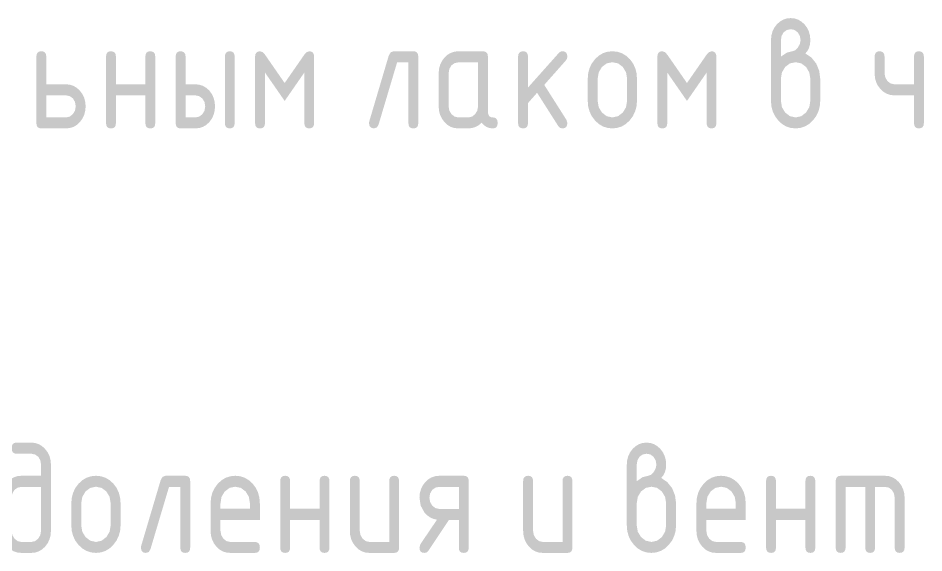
# Model space of a CAD drawing. Header units: millimetres. Extents: x 0 to 1189, y 0 to 841.
# Drawn here: x 1068.28 to 1093.11, y 81.98 to 96.65 of the extents above; entities that cross this region are included whole.
import ezdxf

# ---------------------------------------------------------------- set-up
doc = ezdxf.new("R2010")
doc.units = ezdxf.units.MM

msp = doc.modelspace()

# ---------------------------------------------------------------- hatches: boundary and pattern name
h = msp.add_hatch(color=7)
h.paths.add_polyline_path([(1089.190271, 95.593999), (1089.353844, 95.704725), (1089.503361, 95.742276), (1089.584665, 95.769768), (1089.657701, 95.84811), (1089.711927, 95.947604), (1089.729359, 96.047098), (1089.709515, 96.164645), (1089.649984, 96.263175), (1089.562548, 96.32746), (1089.458161, 96.347511), (1089.353292, 96.325807), (1089.265787, 96.263175), (1089.209632, 96.164645), (1089.190271, 96.047098)])
h.paths.add_polyline_path([(1089.8611, 95.682745), (1090.028393, 95.568712), (1090.159307, 95.40383), (1090.240749, 95.204152), (1090.268448, 94.988765), (1090.268448, 94.379121), (1090.255718, 94.228544), (1090.217874, 94.088562), (1090.155431, 93.960464), (1090.068908, 93.845545), (1089.966451, 93.748858), (1089.852418, 93.68018), (1089.727843, 93.639201), (1089.59376, 93.62561), (1089.45792, 93.639201), (1089.333035, 93.68018), (1089.218899, 93.748858), (1089.115305, 93.845545), (1089.028747, 93.962325), (1088.967304, 94.090215), (1088.930665, 94.229165), (1088.918521, 94.379121), (1088.918521, 96.047098), (1088.928443, 96.169261), (1088.958209, 96.281916), (1089.007818, 96.385062), (1089.077271, 96.4787), (1089.159962, 96.554199), (1089.25056, 96.608511), (1089.349735, 96.641326), (1089.458161, 96.652333), (1089.566871, 96.641265), (1089.66721, 96.608029), (1089.759073, 96.552571), (1089.842358, 96.474841), (1089.909581, 96.383434), (1089.958045, 96.281434), (1089.987388, 96.169201), (1089.99725, 96.047098), (1089.988766, 95.938311), (1089.963281, 95.841151), (1089.920743, 95.755876)])
h.paths.add_polyline_path([(1089.99725, 94.383531), (1089.99725, 94.988765), (1089.96838, 95.162329), (1089.880392, 95.310675), (1089.749685, 95.409549), (1089.59376, 95.441864), (1089.437835, 95.409549), (1089.307128, 95.310675), (1089.218934, 95.162329), (1089.190271, 94.988765), (1089.190271, 94.383531), (1089.218934, 94.206659), (1089.307128, 94.061621), (1089.437835, 93.960542), (1089.59376, 93.926022), (1089.749685, 93.960542), (1089.880392, 94.061621), (1089.96838, 94.208106)])
h = msp.add_hatch(color=7)
h.paths.add_polyline_path([(1070.133488, 94.230844), (1070.123575, 94.108681), (1070.09387, 93.996026), (1070.044424, 93.89288), (1069.975289, 93.799242), (1069.893994, 93.722115), (1069.803241, 93.667984), (1069.70329, 93.636074), (1069.5944, 93.62561), (1068.919712, 93.62561), (1068.860069, 93.634438), (1068.817531, 93.661508), (1068.792045, 93.707698), (1068.783562, 93.773887), (1068.783562, 95.593999), (1068.792045, 95.658328), (1068.817531, 95.704725), (1068.860069, 95.732828), (1068.919712, 95.742276), (1068.979037, 95.732828), (1069.021411, 95.704725), (1069.046836, 95.658328), (1069.055311, 95.593999), (1069.055311, 94.836078), (1069.5944, 94.836078), (1069.70329, 94.825011), (1069.803241, 94.791774), (1069.893994, 94.736317), (1069.975289, 94.658587), (1070.044424, 94.567413), (1070.09387, 94.465386), (1070.123575, 94.353024)])
h.paths.add_polyline_path([(1069.86229, 94.230844), (1069.842929, 94.348391), (1069.786774, 94.44692), (1069.699062, 94.510035), (1069.5944, 94.531808), (1069.055311, 94.531808), (1069.055311, 93.926022), (1069.5944, 93.926022), (1069.697063, 93.948346), (1069.782364, 94.015319), (1069.842378, 94.113573)])
h = msp.add_hatch(color=7)
h.dxf.hatch_style = 2
h.paths.add_polyline_path([(1070.964185, 94.531808), (1070.964185, 93.773887), (1070.95571, 93.707698), (1070.930285, 93.661508), (1070.88791, 93.634438), (1070.828586, 93.62561), (1070.768943, 93.634438), (1070.726404, 93.661508), (1070.700919, 93.707698), (1070.692436, 93.773887), (1070.692436, 95.593999), (1070.700919, 95.658328), (1070.726404, 95.704725), (1070.768943, 95.732828), (1070.828586, 95.742276), (1070.88791, 95.732828), (1070.930285, 95.704725), (1070.95571, 95.658328), (1070.964185, 95.593999), (1070.964185, 94.836078), (1071.771164, 94.836078), (1071.771164, 95.593999), (1071.77963, 95.658328), (1071.804995, 95.704725), (1071.847206, 95.732828), (1071.906212, 95.742276), (1071.965855, 95.732828), (1072.008393, 95.704725), (1072.033878, 95.658328), (1072.042362, 95.593999), (1072.042362, 93.773887), (1072.033878, 93.707698), (1072.008393, 93.661508), (1071.965855, 93.634438), (1071.906212, 93.62561), (1071.847206, 93.634438), (1071.804995, 93.661508), (1071.77963, 93.707698), (1071.771164, 93.773887), (1071.771164, 94.531808)])
h = msp.add_hatch(color=7)
h.paths.add_polyline_path([(1073.680038, 94.230844), (1073.670176, 94.108681), (1073.640833, 93.996026), (1073.592369, 93.89288), (1073.525146, 93.799242), (1073.441861, 93.722115), (1073.349998, 93.667984), (1073.249659, 93.636074), (1073.140949, 93.62561), (1072.73746, 93.62561), (1072.677816, 93.634438), (1072.635278, 93.661508), (1072.609793, 93.707698), (1072.601309, 93.773887), (1072.601309, 95.593999), (1072.609793, 95.658328), (1072.635278, 95.704725), (1072.677816, 95.732828), (1072.73746, 95.742276), (1072.796784, 95.732828), (1072.839159, 95.704725), (1072.864584, 95.658328), (1072.873059, 95.593999), (1072.873059, 94.836078), (1073.140949, 94.836078), (1073.249659, 94.82508), (1073.349998, 94.792326), (1073.441861, 94.738177), (1073.525146, 94.662997), (1073.592369, 94.569273), (1073.640833, 94.465937), (1073.670176, 94.353093)])
h.paths.add_polyline_path([(1073.412147, 94.230844), (1073.392303, 94.348391), (1073.332772, 94.44692), (1073.245336, 94.510035), (1073.140949, 94.531808), (1072.873059, 94.531808), (1072.873059, 93.926022), (1073.140949, 93.926022), (1073.245336, 93.948346), (1073.332772, 94.015319), (1073.392303, 94.113573)])
h.paths.add_polyline_path([(1073.951236, 95.593999), (1073.959711, 95.658328), (1073.985135, 95.704725), (1074.02751, 95.732828), (1074.086835, 95.742276), (1074.144161, 95.732828), (1074.185364, 95.704725), (1074.210238, 95.658328), (1074.218575, 95.593999), (1074.218575, 93.773887), (1074.210238, 93.707698), (1074.185364, 93.661508), (1074.144161, 93.634438), (1074.086835, 93.62561), (1074.02751, 93.634438), (1073.985135, 93.661508), (1073.959711, 93.707698), (1073.951236, 93.773887)])
h = msp.add_hatch(color=7)
h.dxf.hatch_style = 2
h.paths.add_polyline_path([(1075.588799, 94.379121), (1075.04971, 95.157988), (1075.04971, 93.773887), (1075.041235, 93.707698), (1075.01581, 93.661508), (1074.973436, 93.634438), (1074.914111, 93.62561), (1074.854468, 93.634438), (1074.81193, 93.661508), (1074.786444, 93.707698), (1074.777961, 93.773887), (1074.777961, 95.593999), (1074.786444, 95.658328), (1074.81193, 95.704725), (1074.854468, 95.732828), (1074.914111, 95.742276), (1074.981911, 95.71947), (1075.04971, 95.649121), (1075.588799, 94.870254), (1076.127887, 95.649121), (1076.195687, 95.71947), (1076.263486, 95.742276), (1076.320812, 95.732828), (1076.362016, 95.704725), (1076.386889, 95.658328), (1076.395226, 95.593999), (1076.395226, 93.773887), (1076.386889, 93.707698), (1076.362016, 93.661508), (1076.320812, 93.634438), (1076.263486, 93.62561), (1076.204161, 93.634438), (1076.161787, 93.661508), (1076.136362, 93.707698), (1076.127887, 93.773887), (1076.127887, 95.157988)])
h = msp.add_hatch(color=7)
h.dxf.hatch_style = 2
h.paths.add_polyline_path([(1078.576769, 95.742276), (1079.115306, 95.742276), (1079.174949, 95.732828), (1079.217487, 95.704725), (1079.242973, 95.658328), (1079.251456, 95.593999), (1079.251456, 93.773887), (1079.242973, 93.707698), (1079.217487, 93.661508), (1079.174949, 93.634438), (1079.115306, 93.62561), (1079.0563, 93.634438), (1079.014089, 93.661508), (1078.988725, 93.707698), (1078.980258, 93.773887), (1078.980258, 95.437454), (1078.671026, 95.437454), (1078.161704, 93.727033), (1078.116642, 93.650897), (1078.03768, 93.62561), (1077.978037, 93.635118), (1077.935499, 93.663643), (1077.910013, 93.711186), (1077.90153, 93.777745), (1077.909798, 93.824598), (1078.44117, 95.619355), (1078.4945, 95.712648)])
h = msp.add_hatch(color=7)
h.paths.add_polyline_path([(1080.889132, 95.437454), (1080.350043, 95.437454), (1080.245175, 95.415681), (1080.157669, 95.352567), (1080.101514, 95.254313), (1080.082153, 95.137042), (1080.082153, 94.230844), (1080.101997, 94.115227), (1080.161528, 94.015319), (1080.248551, 93.948346), (1080.350043, 93.926022), (1080.621241, 93.926022), (1080.723905, 93.948346), (1080.809206, 94.015319), (1080.869219, 94.113573), (1080.889132, 94.230844)])
h.paths.add_polyline_path([(1081.427669, 93.773887), (1081.419332, 93.707698), (1081.394459, 93.661508), (1081.353255, 93.634438), (1081.295929, 93.62561), (1081.204823, 93.635187), (1081.123123, 93.664195), (1081.050517, 93.713046), (1080.986697, 93.782155), (1080.90696, 93.713046), (1080.819679, 93.664195), (1080.724543, 93.635187), (1080.621241, 93.62561), (1080.350043, 93.62561), (1080.241075, 93.636074), (1080.140995, 93.667984), (1080.050217, 93.722115), (1079.969154, 93.799242), (1079.899701, 93.89226), (1079.850091, 93.994373), (1079.820326, 94.106821), (1079.810404, 94.230844), (1079.810404, 95.137042), (1079.820326, 95.259205), (1079.850091, 95.37186), (1079.899701, 95.475006), (1079.969154, 95.568643), (1080.050217, 95.64391), (1080.140995, 95.698248), (1080.241075, 95.731192), (1080.350043, 95.742276), (1081.02418, 95.742276), (1081.083823, 95.732828), (1081.126361, 95.704725), (1081.151846, 95.658328), (1081.16033, 95.593999), (1081.16033, 94.078709), (1081.168805, 94.011831), (1081.19423, 93.964125), (1081.236604, 93.935539), (1081.295929, 93.926022), (1081.353255, 93.916513), (1081.394459, 93.887988), (1081.419332, 93.840446)])
h = msp.add_hatch(color=7)
h.dxf.hatch_style = 2
h.paths.add_polyline_path([(1082.258804, 94.747333), (1083.107125, 95.699833), (1083.14819, 95.732217), (1083.200831, 95.742276), (1083.260474, 95.732828), (1083.303013, 95.704725), (1083.328498, 95.658328), (1083.336981, 95.593999), (1083.326164, 95.536328), (1083.295089, 95.488166), (1082.703635, 94.819542), (1083.310523, 93.862632), (1083.336981, 93.773887), (1083.328498, 93.707698), (1083.303013, 93.661508), (1083.260474, 93.634438), (1083.200831, 93.62561), (1083.136132, 93.641388), (1083.088383, 93.688999), (1082.507402, 94.603466), (1082.258804, 94.320141), (1082.258804, 93.773887), (1082.250329, 93.707698), (1082.224904, 93.661508), (1082.18253, 93.634438), (1082.123205, 93.62561), (1082.063562, 93.634438), (1082.021024, 93.661508), (1081.995539, 93.707698), (1081.987055, 93.773887), (1081.987055, 95.593999), (1081.995539, 95.658328), (1082.021024, 95.704725), (1082.063562, 95.732828), (1082.123205, 95.742276), (1082.18253, 95.732828), (1082.224904, 95.704725), (1082.250329, 95.658328), (1082.258804, 95.593999)])
h = msp.add_hatch(color=7)
h.paths.add_polyline_path([(1083.895929, 94.379121), (1083.895929, 94.984355), (1083.908073, 95.136861), (1083.944711, 95.277119), (1084.006155, 95.405492), (1084.092713, 95.522341), (1084.196307, 95.619028), (1084.310443, 95.687706), (1084.435327, 95.728685), (1084.571168, 95.742276), (1084.70693, 95.728746), (1084.831686, 95.688188), (1084.945796, 95.620656), (1085.049622, 95.5262), (1085.136094, 95.409601), (1085.197348, 95.280909), (1085.233797, 95.139402), (1085.245855, 94.984355), (1085.245855, 94.379121), (1085.233125, 94.229165), (1085.195281, 94.090215), (1085.132839, 93.962325), (1085.046315, 93.845545), (1084.943858, 93.748858), (1084.829825, 93.68018), (1084.705251, 93.639201), (1084.571168, 93.62561), (1084.435327, 93.639201), (1084.310443, 93.68018), (1084.196307, 93.748858), (1084.092713, 93.845545), (1084.006155, 93.962325), (1083.944711, 94.090215), (1083.908073, 94.229165)])
h.paths.add_polyline_path([(1084.974657, 94.383531), (1084.974657, 94.988765), (1084.945787, 95.162329), (1084.857799, 95.310675), (1084.727093, 95.409549), (1084.571168, 95.441864), (1084.415243, 95.409549), (1084.284536, 95.310675), (1084.196341, 95.162329), (1084.167678, 94.988765), (1084.167678, 94.383531), (1084.196341, 94.206659), (1084.284536, 94.061621), (1084.415243, 93.960542), (1084.571168, 93.926022), (1084.727093, 93.960542), (1084.857799, 94.061621), (1084.945787, 94.208106)])
h = msp.add_hatch(color=7)
h.dxf.hatch_style = 2
h.paths.add_polyline_path([(1086.61564, 94.379121), (1086.076552, 95.157988), (1086.076552, 93.773887), (1086.068077, 93.707698), (1086.042652, 93.661508), (1086.000277, 93.634438), (1085.940953, 93.62561), (1085.88131, 93.634438), (1085.838771, 93.661508), (1085.813286, 93.707698), (1085.804803, 93.773887), (1085.804803, 95.593999), (1085.813286, 95.658328), (1085.838771, 95.704725), (1085.88131, 95.732828), (1085.940953, 95.742276), (1086.008752, 95.71947), (1086.076552, 95.649121), (1086.61564, 94.870254), (1087.154729, 95.649121), (1087.222528, 95.71947), (1087.290328, 95.742276), (1087.347654, 95.732828), (1087.388857, 95.704725), (1087.413731, 95.658328), (1087.422068, 95.593999), (1087.422068, 93.773887), (1087.413731, 93.707698), (1087.388857, 93.661508), (1087.347654, 93.634438), (1087.290328, 93.62561), (1087.231003, 93.634438), (1087.188629, 93.661508), (1087.163204, 93.707698), (1087.154729, 93.773887), (1087.154729, 95.157988)])
h = msp.add_hatch(color=7)
h.dxf.hatch_style = 2
h.paths.add_polyline_path([(1093.109416, 95.593999), (1093.109416, 93.773887), (1093.100932, 93.707698), (1093.075447, 93.661508), (1093.032909, 93.634438), (1092.973265, 93.62561), (1092.91426, 93.634438), (1092.872048, 93.661508), (1092.846684, 93.707698), (1092.838218, 93.773887), (1092.838218, 94.531808), (1092.299129, 94.531808), (1092.192331, 94.542806), (1092.092975, 94.57556), (1092.001473, 94.629709), (1091.918239, 94.704889), (1091.848786, 94.797855), (1091.799177, 94.899193), (1091.769411, 95.009212), (1091.759489, 95.128222), (1091.759489, 95.593999), (1091.767973, 95.658328), (1091.793458, 95.704725), (1091.835996, 95.732828), (1091.89564, 95.742276), (1091.954964, 95.732828), (1091.997339, 95.704725), (1092.022764, 95.658328), (1092.031238, 95.593999), (1092.031238, 95.1409), (1092.051082, 95.023629), (1092.110613, 94.925375), (1092.197637, 94.858403), (1092.299129, 94.836078), (1092.838218, 94.836078), (1092.838218, 95.593999), (1092.846684, 95.658328), (1092.872048, 95.704725), (1092.91426, 95.732828), (1092.973265, 95.742276), (1093.032909, 95.732828), (1093.075447, 95.704725), (1093.100932, 95.658328)])
h = msp.add_hatch(color=7)
h.paths.add_polyline_path([(1069.182748, 84.398351), (1069.182748, 82.582097), (1069.172835, 82.459934), (1069.14313, 82.347279), (1069.093684, 82.244133), (1069.02455, 82.150495), (1068.941084, 82.073368), (1068.849608, 82.019237), (1068.75038, 81.987327), (1068.64366, 81.976862), (1068.372462, 81.976862), (1068.263494, 81.987327), (1068.163414, 82.019237), (1068.072635, 82.073368), (1067.991572, 82.150495), (1067.922119, 82.244133), (1067.87251, 82.347279), (1067.842744, 82.459934), (1067.832822, 82.582097), (1067.832822, 83.488295), (1067.842744, 83.610458), (1067.87251, 83.723112), (1067.922119, 83.826258), (1067.991572, 83.919896), (1068.074263, 83.995163), (1068.164861, 84.049501), (1068.264036, 84.082444), (1068.372462, 84.093529), (1068.911551, 84.093529), (1068.911551, 84.398351), (1068.892189, 84.515898), (1068.836034, 84.614427), (1068.748322, 84.677059), (1068.64366, 84.698763), (1068.236312, 84.698763), (1068.179218, 84.70828), (1068.137989, 84.736866), (1068.112986, 84.784572), (1068.104571, 84.85145), (1068.112986, 84.918009), (1068.137989, 84.965551), (1068.179218, 84.994077), (1068.236312, 85.003585), (1068.64366, 85.003585), (1068.752551, 84.992518), (1068.852502, 84.959281), (1068.943254, 84.903824), (1069.02455, 84.826094), (1069.093684, 84.734687), (1069.14313, 84.632686), (1069.172835, 84.520454)])
h.paths.add_polyline_path([(1068.911551, 82.582097), (1068.911551, 83.788707), (1068.372462, 83.788707), (1068.267593, 83.766934), (1068.180088, 83.70382), (1068.123933, 83.605566), (1068.104571, 83.488295), (1068.104571, 82.582097), (1068.124415, 82.466479), (1068.183946, 82.366571), (1068.27097, 82.299599), (1068.372462, 82.277275), (1068.64366, 82.277275), (1068.746324, 82.299599), (1068.831624, 82.366571), (1068.891638, 82.464826)])
h = msp.add_hatch(color=7)
h.paths.add_polyline_path([(1085.238488, 83.945252), (1085.402061, 84.055977), (1085.551578, 84.093529), (1085.632882, 84.121021), (1085.705918, 84.199362), (1085.760144, 84.298857), (1085.777576, 84.398351), (1085.757733, 84.515898), (1085.698201, 84.614427), (1085.610765, 84.678713), (1085.506378, 84.698763), (1085.40151, 84.677059), (1085.314004, 84.614427), (1085.257849, 84.515898), (1085.238488, 84.398351)])
h.paths.add_polyline_path([(1085.909317, 84.033998), (1086.076611, 83.919965), (1086.207524, 83.755083), (1086.288966, 83.555405), (1086.316665, 83.340018), (1086.316665, 82.730374), (1086.303935, 82.579797), (1086.266091, 82.439814), (1086.203648, 82.311717), (1086.117125, 82.196797), (1086.014668, 82.100111), (1085.900635, 82.031433), (1085.77606, 81.990453), (1085.641977, 81.976862), (1085.506137, 81.990453), (1085.381252, 82.031433), (1085.267116, 82.100111), (1085.163522, 82.196797), (1085.076964, 82.313577), (1085.015521, 82.441468), (1084.978883, 82.580417), (1084.966739, 82.730374), (1084.966739, 84.398351), (1084.97666, 84.520514), (1085.006426, 84.633169), (1085.056035, 84.736315), (1085.125489, 84.829953), (1085.208179, 84.905452), (1085.298777, 84.959764), (1085.397953, 84.992578), (1085.506378, 85.003585), (1085.615088, 84.992518), (1085.715427, 84.959281), (1085.80729, 84.903824), (1085.890575, 84.826094), (1085.957798, 84.734687), (1086.006262, 84.632686), (1086.035605, 84.520454), (1086.045467, 84.398351), (1086.036983, 84.289563), (1086.011498, 84.192403), (1085.96896, 84.107128)])
h.paths.add_polyline_path([(1086.045467, 82.734783), (1086.045467, 83.340018), (1086.016597, 83.513582), (1085.928609, 83.661927), (1085.797902, 83.760802), (1085.641977, 83.793117), (1085.486052, 83.760802), (1085.355345, 83.661927), (1085.267151, 83.513582), (1085.238488, 83.340018), (1085.238488, 82.734783), (1085.267151, 82.557912), (1085.355345, 82.412874), (1085.486052, 82.311794), (1085.641977, 82.277275), (1085.797902, 82.311794), (1085.928609, 82.412874), (1086.016597, 82.559359)])
h = msp.add_hatch(color=7)
h.paths.add_polyline_path([(1069.741364, 82.730374), (1069.741364, 83.335608), (1069.753508, 83.488114), (1069.790146, 83.628372), (1069.85159, 83.756745), (1069.938148, 83.873594), (1070.041742, 83.970281), (1070.155878, 84.038959), (1070.280762, 84.079938), (1070.416603, 84.093529), (1070.552365, 84.079998), (1070.677121, 84.039441), (1070.791231, 83.971908), (1070.895057, 83.877453), (1070.981529, 83.760853), (1071.042783, 83.632162), (1071.079232, 83.490654), (1071.09129, 83.335608), (1071.09129, 82.730374), (1071.07856, 82.580417), (1071.040716, 82.441468), (1070.978274, 82.313577), (1070.89175, 82.196797), (1070.789293, 82.100111), (1070.67526, 82.031433), (1070.550686, 81.990453), (1070.416603, 81.976862), (1070.280762, 81.990453), (1070.155878, 82.031433), (1070.041742, 82.100111), (1069.938148, 82.196797), (1069.85159, 82.313577), (1069.790146, 82.441468), (1069.753508, 82.580417)])
h.paths.add_polyline_path([(1070.820092, 82.734783), (1070.820092, 83.340018), (1070.791222, 83.513582), (1070.703234, 83.661927), (1070.572528, 83.760802), (1070.416603, 83.793117), (1070.260678, 83.760802), (1070.129971, 83.661927), (1070.041776, 83.513582), (1070.013113, 83.340018), (1070.013113, 82.734783), (1070.041776, 82.557912), (1070.129971, 82.412874), (1070.260678, 82.311794), (1070.416603, 82.277275), (1070.572528, 82.311794), (1070.703234, 82.412874), (1070.791222, 82.559359)])
h = msp.add_hatch(color=7)
h.dxf.hatch_style = 2
h.paths.add_polyline_path([(1072.325144, 84.093529), (1072.863681, 84.093529), (1072.923325, 84.084081), (1072.965863, 84.055977), (1072.991348, 84.009581), (1072.999832, 83.945252), (1072.999832, 82.125139), (1072.991348, 82.05895), (1072.965863, 82.01276), (1072.923325, 81.98569), (1072.863681, 81.976862), (1072.804676, 81.98569), (1072.762464, 82.01276), (1072.7371, 82.05895), (1072.728634, 82.125139), (1072.728634, 83.788707), (1072.419402, 83.788707), (1071.910079, 82.078286), (1071.865017, 82.002149), (1071.786056, 81.976862), (1071.726412, 81.986371), (1071.683874, 82.014896), (1071.658389, 82.062438), (1071.649905, 82.128998), (1071.658174, 82.175851), (1072.189545, 83.970608), (1072.242875, 84.063901)])
h = msp.add_hatch(color=7)
h.paths.add_polyline_path([(1074.233686, 83.793117), (1074.077761, 83.760802), (1073.947054, 83.661927), (1073.858859, 83.515028), (1073.830196, 83.340018), (1073.830196, 83.187331), (1074.637175, 83.187331), (1074.637175, 83.340018), (1074.608305, 83.515028), (1074.520318, 83.661927), (1074.389611, 83.760802)])
h.paths.add_polyline_path([(1073.830196, 82.88306), (1073.830196, 82.582097), (1073.85004, 82.466479), (1073.909571, 82.366571), (1073.996594, 82.299599), (1074.098087, 82.277275), (1074.772223, 82.277275), (1074.831866, 82.267766), (1074.874404, 82.239241), (1074.89989, 82.191698), (1074.908373, 82.125139), (1074.89989, 82.05895), (1074.874404, 82.01276), (1074.831866, 81.98569), (1074.772223, 81.976862), (1074.098087, 81.976862), (1073.989118, 81.987327), (1073.889038, 82.019237), (1073.79826, 82.073368), (1073.717197, 82.150495), (1073.647744, 82.243513), (1073.598134, 82.345625), (1073.568369, 82.458073), (1073.558447, 82.582097), (1073.558447, 83.335608), (1073.570591, 83.488114), (1073.607229, 83.628372), (1073.668673, 83.756745), (1073.755231, 83.873594), (1073.858825, 83.970281), (1073.972961, 84.038959), (1074.097845, 84.079938), (1074.233686, 84.093529), (1074.369448, 84.079998), (1074.494204, 84.039441), (1074.608314, 83.971908), (1074.71214, 83.877453), (1074.798612, 83.760922), (1074.859866, 83.632713), (1074.896315, 83.492515), (1074.908373, 83.340018), (1074.908373, 82.88306)])
h = msp.add_hatch(color=7)
h.dxf.hatch_style = 2
h.paths.add_polyline_path([(1075.738738, 82.88306), (1075.738738, 82.125139), (1075.730263, 82.05895), (1075.704838, 82.01276), (1075.662463, 81.98569), (1075.603139, 81.976862), (1075.543495, 81.98569), (1075.500957, 82.01276), (1075.475472, 82.05895), (1075.466988, 82.125139), (1075.466988, 83.945252), (1075.475472, 84.009581), (1075.500957, 84.055977), (1075.543495, 84.084081), (1075.603139, 84.093529), (1075.662463, 84.084081), (1075.704838, 84.055977), (1075.730263, 84.009581), (1075.738738, 83.945252), (1075.738738, 83.187331), (1076.545717, 83.187331), (1076.545717, 83.945252), (1076.554183, 84.009581), (1076.579548, 84.055977), (1076.621759, 84.084081), (1076.680764, 84.093529), (1076.740408, 84.084081), (1076.782946, 84.055977), (1076.808431, 84.009581), (1076.816915, 83.945252), (1076.816915, 82.125139), (1076.808431, 82.05895), (1076.782946, 82.01276), (1076.740408, 81.98569), (1076.680764, 81.976862), (1076.621759, 81.98569), (1076.579548, 82.01276), (1076.554183, 82.05895), (1076.545717, 82.125139), (1076.545717, 82.88306)])
h = msp.add_hatch(color=7)
h.dxf.hatch_style = 2
h.paths.add_polyline_path([(1078.725456, 83.945252), (1078.725456, 82.125139), (1078.716973, 82.05895), (1078.691488, 82.01276), (1078.648949, 81.98569), (1078.589306, 81.976862), (1077.91517, 81.976862), (1077.806201, 81.987327), (1077.706121, 82.019237), (1077.615343, 82.073368), (1077.53428, 82.150495), (1077.464827, 82.243513), (1077.415217, 82.345625), (1077.385452, 82.458073), (1077.37553, 82.582097), (1077.37553, 83.945252), (1077.384014, 84.009581), (1077.409499, 84.055977), (1077.452037, 84.084081), (1077.51168, 84.093529), (1077.571005, 84.084081), (1077.613379, 84.055977), (1077.638804, 84.009581), (1077.647279, 83.945252), (1077.647279, 82.582097), (1077.667123, 82.466479), (1077.726654, 82.366571), (1077.813677, 82.299599), (1077.91517, 82.277275), (1078.454258, 82.277275), (1078.454258, 83.945252), (1078.462725, 84.009581), (1078.488089, 84.055977), (1078.5303, 84.084081), (1078.589306, 84.093529), (1078.648949, 84.084081), (1078.691488, 84.055977), (1078.716973, 84.009581)])
h = msp.add_hatch(color=7)
h.paths.add_polyline_path([(1079.763078, 82.886919), (1079.665013, 82.911034), (1079.5747, 82.951686), (1079.492862, 83.009702), (1079.420222, 83.085907), (1079.31804, 83.271391), (1079.284072, 83.488295), (1079.293993, 83.610458), (1079.323759, 83.723112), (1079.373368, 83.826258), (1079.442822, 83.919896), (1079.523885, 83.995163), (1079.614663, 84.049501), (1079.714743, 84.082444), (1079.823711, 84.093529), (1080.497848, 84.093529), (1080.557491, 84.084081), (1080.600029, 84.055977), (1080.625514, 84.009581), (1080.633998, 83.945252), (1080.633998, 82.125139), (1080.625514, 82.05895), (1080.600029, 82.01276), (1080.557491, 81.98569), (1080.497848, 81.976862), (1080.438842, 81.98569), (1080.396631, 82.01276), (1080.371266, 82.05895), (1080.3628, 82.125139), (1080.3628, 82.88306), (1080.091051, 82.88306), (1079.529362, 82.036394), (1079.480373, 81.990712), (1079.420222, 81.976862), (1079.360578, 81.98569), (1079.31804, 82.01276), (1079.292555, 82.05895), (1079.284072, 82.125139), (1079.31053, 82.218295)])
h.paths.add_polyline_path([(1079.555821, 83.488295), (1079.575664, 83.372195), (1079.635196, 83.272218), (1079.722219, 83.205728), (1079.823711, 83.183473), (1080.3628, 83.183473), (1080.3628, 83.788707), (1079.823711, 83.788707), (1079.718843, 83.766934), (1079.631337, 83.70382), (1079.575182, 83.605566)])
h = msp.add_hatch(color=7)
h.dxf.hatch_style = 2
h.paths.add_polyline_path([(1083.475697, 83.945252), (1083.475697, 82.125139), (1083.467213, 82.05895), (1083.441728, 82.01276), (1083.39919, 81.98569), (1083.339547, 81.976862), (1082.66541, 81.976862), (1082.556442, 81.987327), (1082.456362, 82.019237), (1082.365584, 82.073368), (1082.284521, 82.150495), (1082.215068, 82.243513), (1082.165458, 82.345625), (1082.135693, 82.458073), (1082.125771, 82.582097), (1082.125771, 83.945252), (1082.134254, 84.009581), (1082.159739, 84.055977), (1082.202278, 84.084081), (1082.261921, 84.093529), (1082.321245, 84.084081), (1082.36362, 84.055977), (1082.389045, 84.009581), (1082.39752, 83.945252), (1082.39752, 82.582097), (1082.417364, 82.466479), (1082.476895, 82.366571), (1082.563918, 82.299599), (1082.66541, 82.277275), (1083.204499, 82.277275), (1083.204499, 83.945252), (1083.212965, 84.009581), (1083.23833, 84.055977), (1083.280541, 84.084081), (1083.339547, 84.093529), (1083.39919, 84.084081), (1083.441728, 84.055977), (1083.467213, 84.009581)])
h = msp.add_hatch(color=7)
h.paths.add_polyline_path([(1087.550519, 83.793117), (1087.394594, 83.760802), (1087.263887, 83.661927), (1087.175692, 83.515028), (1087.147029, 83.340018), (1087.147029, 83.187331), (1087.954008, 83.187331), (1087.954008, 83.340018), (1087.925139, 83.515028), (1087.837151, 83.661927), (1087.706444, 83.760802)])
h.paths.add_polyline_path([(1087.147029, 82.88306), (1087.147029, 82.582097), (1087.166873, 82.466479), (1087.226404, 82.366571), (1087.313427, 82.299599), (1087.41492, 82.277275), (1088.089056, 82.277275), (1088.148699, 82.267766), (1088.191238, 82.239241), (1088.216723, 82.191698), (1088.225206, 82.125139), (1088.216723, 82.05895), (1088.191238, 82.01276), (1088.148699, 81.98569), (1088.089056, 81.976862), (1087.41492, 81.976862), (1087.305952, 81.987327), (1087.205871, 82.019237), (1087.115093, 82.073368), (1087.03403, 82.150495), (1086.964577, 82.243513), (1086.914968, 82.345625), (1086.885202, 82.458073), (1086.87528, 82.582097), (1086.87528, 83.335608), (1086.887424, 83.488114), (1086.924063, 83.628372), (1086.985506, 83.756745), (1087.072064, 83.873594), (1087.175658, 83.970281), (1087.289794, 84.038959), (1087.414679, 84.079938), (1087.550519, 84.093529), (1087.686281, 84.079998), (1087.811037, 84.039441), (1087.925147, 83.971908), (1088.028974, 83.877453), (1088.115446, 83.760922), (1088.176699, 83.632713), (1088.213149, 83.492515), (1088.225206, 83.340018), (1088.225206, 82.88306)])
h = msp.add_hatch(color=7)
h.dxf.hatch_style = 2
h.paths.add_polyline_path([(1089.055571, 82.88306), (1089.055571, 82.125139), (1089.047096, 82.05895), (1089.021671, 82.01276), (1088.979296, 81.98569), (1088.919972, 81.976862), (1088.860329, 81.98569), (1088.81779, 82.01276), (1088.792305, 82.05895), (1088.783822, 82.125139), (1088.783822, 83.945252), (1088.792305, 84.009581), (1088.81779, 84.055977), (1088.860329, 84.084081), (1088.919972, 84.093529), (1088.979296, 84.084081), (1089.021671, 84.055977), (1089.047096, 84.009581), (1089.055571, 83.945252), (1089.055571, 83.187331), (1089.86255, 83.187331), (1089.86255, 83.945252), (1089.871016, 84.009581), (1089.896381, 84.055977), (1089.938592, 84.084081), (1089.997598, 84.093529), (1090.057241, 84.084081), (1090.099779, 84.055977), (1090.125264, 84.009581), (1090.133748, 83.945252), (1090.133748, 82.125139), (1090.125264, 82.05895), (1090.099779, 82.01276), (1090.057241, 81.98569), (1089.997598, 81.976862), (1089.938592, 81.98569), (1089.896381, 82.01276), (1089.871016, 82.05895), (1089.86255, 82.125139), (1089.86255, 82.88306)])
h = msp.add_hatch(color=7)
h.dxf.hatch_style = 2
h.paths.add_polyline_path([(1090.828513, 84.093529), (1092.042289, 84.093529), (1092.150629, 84.082444), (1092.249615, 84.049501), (1092.340023, 83.995163), (1092.422628, 83.919896), (1092.492081, 83.826258), (1092.54169, 83.723112), (1092.571456, 83.610458), (1092.581378, 83.488295), (1092.581378, 82.125139), (1092.572894, 82.05895), (1092.547409, 82.01276), (1092.504871, 81.98569), (1092.445228, 81.976862), (1092.385903, 81.98569), (1092.343529, 82.01276), (1092.318104, 82.05895), (1092.309629, 82.125139), (1092.309629, 83.488295), (1092.290267, 83.605566), (1092.234112, 83.70382), (1092.146676, 83.768588), (1092.042289, 83.788707), (1091.771091, 83.788707), (1091.771091, 82.125139), (1091.762608, 82.05895), (1091.737123, 82.01276), (1091.694585, 81.98569), (1091.634941, 81.976862), (1091.577847, 81.98569), (1091.536618, 82.01276), (1091.511616, 82.05895), (1091.503201, 82.125139), (1091.503201, 83.788707), (1090.964112, 83.788707), (1090.964112, 82.125139), (1090.955637, 82.05895), (1090.930213, 82.01276), (1090.887838, 81.98569), (1090.828513, 81.976862), (1090.76887, 81.98569), (1090.726332, 82.01276), (1090.700847, 82.05895), (1090.692363, 82.125139), (1090.692363, 83.945252), (1090.700847, 84.009581), (1090.726332, 84.055977), (1090.76887, 84.084081)])

doc.saveas('drawing.dxf')
